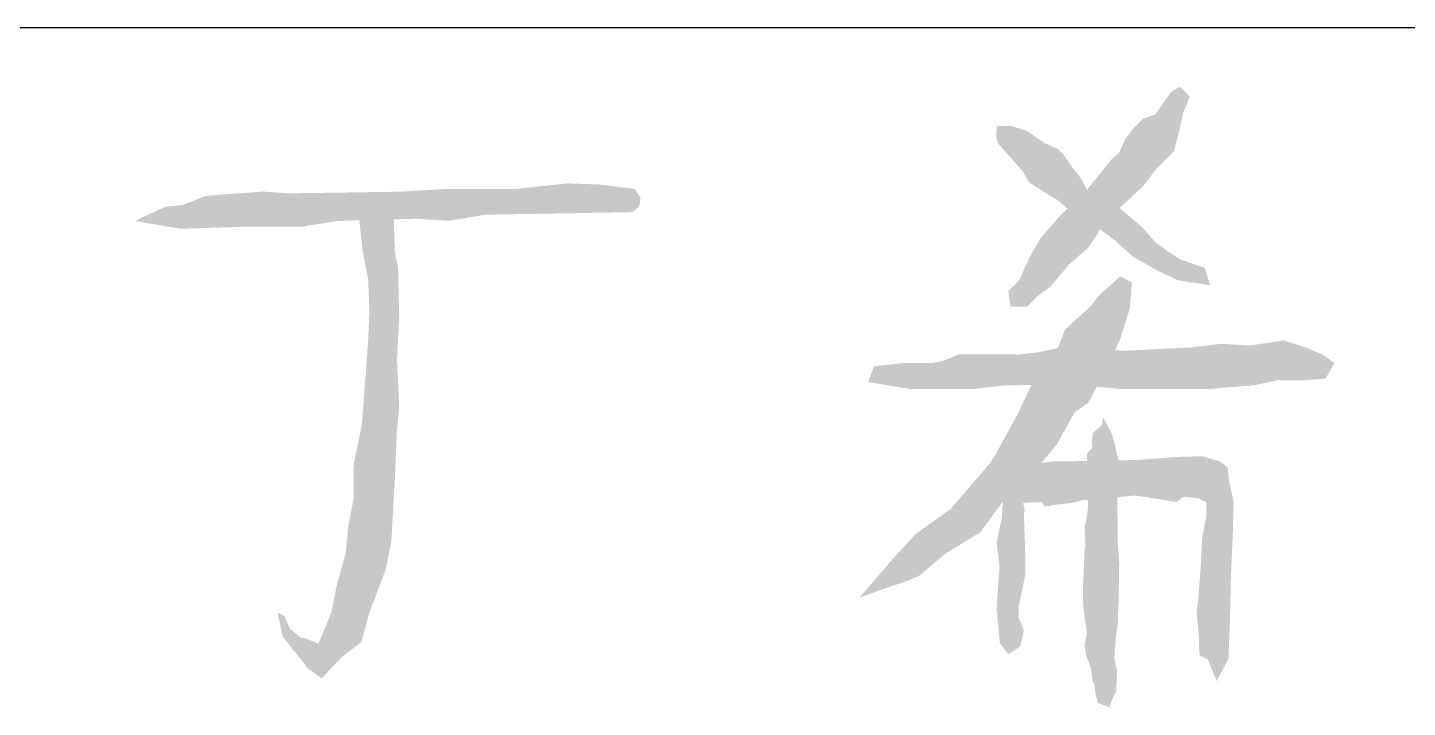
# Model space of a CAD drawing. Extents: x 5904849 to 6011887, y -826029 to -177002.
# Drawn here: x 5947099 to 5948282, y -401320 to -400737 of the extents above; entities that cross this region are included whole.
import ezdxf

# ---------------------------------------------------------------- set-up
doc = ezdxf.new("R2010")
doc.units = 0
doc.header["$LTSCALE"] = 1000
doc.header["$MEASUREMENT"] = 0
doc.layers.get('0').update_dxf_attribs({"linetype": 'CONTINUOUS'})
doc.layers.add('HATCH', color=8, linetype='CONTINUOUS')

msp = doc.modelspace()

# ---------------------------------------------------------------- hatches: boundary and pattern name
at = {"layer": 'HATCH'}
h = msp.add_hatch(color=0, dxfattribs=at)
h.paths.add_polyline_path([(5948055, -400908.6), (5948039.5, -400895.3), (5948035.5, -400891.9), (5948020.2, -400906.2), (5948018.4, -400910.1), (5948032.1, -400920.3), (5948047, -400933.7), (5948070.5, -400947), (5948085.4, -400953.9), (5948099.3, -400956.1), (5948113.2, -400958.2), (5948108.4, -400943.3), (5948088.1, -400936.3), (5948076.4, -400928.9), (5948065.7, -400920.9)])
h.paths.add_polyline_path([(5948035.5, -400891.9), (5948031.9, -400888.9), (5948022.9, -400883.1), (5948008.1, -400877.2), (5948007.6, -400876.3), (5947995, -400888.4), (5947990.6, -400892.7), (5948001.1, -400902.2), (5948017.1, -400909.1), (5948018.4, -400910.1), (5948020.2, -400906.2)])
h.paths.add_polyline_path([(5948067.2, -400858.1), (5948082.4, -400842.9), (5948086.2, -400827.7), (5948090, -400810.6), (5948095.7, -400796.4), (5948087.1, -400787.9), (5948079.5, -400792.6), (5948072.9, -400802.1), (5948066.2, -400811.6), (5948055.8, -400815.4), (5948046.3, -400824.9), (5948040.6, -400832.5), (5948034.9, -400844.8), (5948028.3, -400850.5), (5948016.9, -400864.7), (5948007.6, -400876.3), (5948008.1, -400877.2), (5948022.9, -400883.1), (5948031.9, -400888.9), (5948035.5, -400891.9), (5948044.4, -400883.7), (5948055.7, -400873.2)])
h.paths.add_polyline_path([(5947996.3, -400859), (5947987.3, -400846.2), (5947982.4, -400841.4), (5947970.7, -400836.1), (5947963.8, -400831.3), (5947956.3, -400826), (5947943, -400821.7), (5947930.2, -400821.7), (5947929.6, -400830.8), (5947930.9, -400836.1), (5947936, -400842), (5947943.2, -400850.2), (5947952.7, -400861), (5947957.9, -400870.2), (5947983, -400885.7), (5947990.6, -400892.7), (5947995, -400888.4), (5948007.6, -400876.3), (5948002.7, -400867)])
h.paths.add_polyline_path([(5948016.4, -400914.5), (5948018.4, -400910.1), (5948017.1, -400909.1), (5948001.1, -400902.2), (5947990.6, -400892.7), (5947984, -400899.1), (5947967.5, -400917.9), (5947958, -400934.9), (5947949.4, -400953.9), (5947940, -400963.4), (5947941.9, -400976.7), (5947956.1, -400976.7), (5947965.6, -400967.2), (5947976, -400959.6), (5947992.4, -400940.1), (5948008.3, -400926.4)])
h.paths.add_polyline_path([(5948044.4, -400977.6), (5948046, -400955.7), (5948035.9, -400950.6), (5948017.4, -400967.3), (5948010.1, -400976.8), (5947988.6, -400996.2), (5947982.5, -401012), (5947991.5, -401009.9), (5948031.6, -401013.8), (5948035.9, -401004.6)])
h.paths.add_polyline_path([(5948031.6, -401013.8), (5947991.5, -401009.9), (5947982.5, -401012), (5947981.6, -401014.3), (5947959.9, -401043.6), (5947993, -401042.7), (5948016, -401045.1), (5948024.1, -401029.9)])
h.paths.add_polyline_path([(5948219.8, -401024.9), (5948209.4, -401017.4), (5948195.2, -401011.6), (5948176.5, -401005.5), (5948147.2, -401009.9), (5948122.5, -401008.4), (5948096, -401011.6), (5948037.8, -401014.4), (5948031.6, -401013.8), (5948024.1, -401029.9), (5948016, -401045.1), (5948036.3, -401047.2), (5948075.1, -401047.2), (5948112.4, -401047.2), (5948128.8, -401045.7), (5948149.7, -401044.2), (5948170.6, -401039.8), (5948191.5, -401039.8), (5948212.3, -401038.3)])
h.paths.add_polyline_path([(5947981.6, -401014.3), (5947982.5, -401012), (5947966.3, -401015.6), (5947948.9, -401017.6), (5947921.4, -401017.4), (5947906.5, -401017.4), (5947897.6, -401017.4), (5947884.7, -401022.9), (5947875.2, -401024.9), (5947849.8, -401024.9), (5947824.5, -401027.8), (5947820, -401041.3), (5947855.8, -401047.2), (5947909.5, -401047.2), (5947934.9, -401044.2), (5947959.9, -401043.6)])
h.paths.add_polyline_path([(5947997, -401067.1), (5948008.9, -401058.7), (5948016, -401045.1), (5947993, -401042.7), (5947959.9, -401043.6), (5947948, -401068.8), (5947929.4, -401102.6), (5947924.6, -401110.4), (5947915.1, -401121.5), (5947890.6, -401149.9), (5947860.2, -401171.8), (5947841.6, -401192.1), (5947812.2, -401226.1), (5947831.4, -401219.1), (5947851.7, -401212.3), (5947863.5, -401207.3), (5947885.5, -401188.7), (5947915.9, -401170.1), (5947936.3, -401142.3), (5947966.6, -401112.7), (5947981.6, -401094.8)])
h.paths.add_polyline_path([(5948034.6, -401108.3), (5948013.6, -401108.6), (5948007.7, -401108.8), (5948008.1, -401116.4), (5948008.6, -401127.1), (5948008.1, -401137), (5948008.5, -401142.2), (5948019.9, -401141.5), (5948025.6, -401140.9), (5948033.5, -401140), (5948033.4, -401133.4)])
h.paths.add_polyline_path([(5948029.3, -401086.6), (5948021.3, -401071.3), (5948020, -401078.6), (5948012.7, -401084.6), (5948011.6, -401091.9), (5948012, -401097.8), (5948007.4, -401102.5), (5948007.7, -401108.8), (5948013.6, -401108.6), (5948034.6, -401108.3)])
h.paths.add_polyline_path([(5948008.1, -401116.4), (5948007.7, -401108.8), (5947991.4, -401109.2), (5947978.1, -401109.2), (5947968.3, -401110.7), (5947966.6, -401112.7), (5947936.3, -401142.3), (5947935.3, -401143.7), (5947934.4, -401158), (5947932.5, -401166.2), (5947930, -401178.9), (5947932.5, -401199.1), (5947930.6, -401225.7), (5947930, -401236.5), (5947931.9, -401255.5), (5947932.8, -401265), (5947940.1, -401274.5), (5947950.2, -401268.1), (5947953.4, -401254.2), (5947949, -401243.5), (5947949, -401233.3), (5947954.7, -401206.1), (5947954.7, -401194.1), (5947954, -401171.9), (5947953.4, -401155.5), (5947954, -401151), (5947952.8, -401144.7), (5947968.6, -401144.1), (5947971.1, -401147.9), (5947983.8, -401146), (5947995.2, -401144.7), (5948004.7, -401142.2), (5948008.5, -401142.2), (5948008.1, -401137), (5948008.6, -401127.1)])
h.paths.add_polyline_path([(5948128.2, -401114.3), (5948121.3, -401109.2), (5948106.1, -401104.8), (5948085.2, -401105.4), (5948060.5, -401107.3), (5948051.6, -401108), (5948034.6, -401108.3), (5948033.4, -401133.4), (5948033.5, -401140), (5948047.6, -401138.5), (5948056.7, -401139.6), (5948084.5, -401144.1), (5948090.2, -401139.6), (5948102.9, -401140.9), (5948109.8, -401144.1), (5948109.8, -401156.3), (5948106.6, -401173.4), (5948105.8, -401185.6), (5948105, -401201), (5948102.9, -401228.3), (5948101.6, -401237.8), (5948103.5, -401258.6), (5948103.5, -401262.4), (5948104.2, -401275.7), (5948111.1, -401278.9), (5948118.8, -401297.7), (5948128.9, -401278.3), (5948130.1, -401248.5), (5948131, -401208.3), (5948132.6, -401172.6), (5948133.3, -401144.1), (5948129.5, -401125.7)])
h.paths.add_polyline_path([(5948033.5, -401140), (5948025.6, -401140.9), (5948019.9, -401141.5), (5948008.5, -401142.2), (5948008.1, -401152.9), (5948005.4, -401166.2), (5948006.1, -401182.1), (5948005.4, -401186.8), (5948004.1, -401215.3), (5948004.1, -401231.9), (5948005.7, -401244.3), (5948007.5, -401256.3), (5948005.4, -401266.4), (5948006.7, -401275.7), (5948010.7, -401285.6), (5948012, -401296.3), (5948014, -401300.9), (5948014.7, -401308.2), (5948016.7, -401316.2), (5948026.7, -401320.1), (5948029.3, -401312.8), (5948032.6, -401306.2), (5948033.4, -401289.5), (5948031, -401278.6), (5948031.6, -401266.6), (5948034, -401247.3), (5948034.6, -401228.6), (5948035.2, -401196.1), (5948034, -401181)])
h = msp.add_hatch(color=0, dxfattribs=at)
h.paths.add_polyline_path([(5947624.4, -400883.2), (5947619.6, -400875.6), (5947589.3, -400871.8), (5947561.7, -400870.9), (5947518, -400875.6), (5947458.2, -400875.6), (5947417.4, -400878), (5947385.1, -400878.5), (5947323.4, -400879.4), (5947300.5, -400877.9), (5947279.7, -400879.4), (5947251.9, -400881.5), (5947231.1, -400889.6), (5947217, -400890.8), (5947190.4, -400903.1), (5947230.3, -400909.8), (5947289.2, -400907.9), (5947333.8, -400907.9), (5947365.2, -400903.1), (5947397.5, -400902.2), (5947431.6, -400901.2), (5947460.4, -400902.9), (5947470.6, -400901.2), (5947491.4, -400897.7), (5947532.3, -400897), (5947562.7, -400896.5), (5947617.8, -400895.5), (5947623.4, -400890.8)])
h.paths.add_polyline_path([(5947412.8, -400901.8), (5947397.5, -400902.2), (5947383.2, -400902.6), (5947386.1, -400928.8), (5947390.8, -400953.4), (5947391.8, -400980), (5947390.8, -401004.7), (5947388.9, -401030.3), (5947385.5, -401076.7), (5947378.5, -401110.9), (5947378.2, -401141.7), (5947373.8, -401164.2), (5947371.5, -401188.1), (5947363.7, -401215.8), (5947359.4, -401238.3), (5947351.2, -401258.2), (5947345.5, -401271.8), (5947339.2, -401286.9), (5947350.9, -401295.2), (5947368, -401277.2), (5947385.1, -401263.9), (5947391.7, -401239.2), (5947406, -401201.3), (5947410.7, -401177.6), (5947413.6, -401126.3), (5947415.5, -401081.7), (5947417.4, -401062.7), (5947415.5, -401021.9), (5947417.4, -400985.9), (5947416.4, -400943.2), (5947413.6, -400929.9)])
h.paths.add_polyline_path([(5947348.1, -401265.5), (5947337.6, -401261.1), (5947333, -401260.4), (5947323.7, -401252.7), (5947319.1, -401242), (5947313, -401238.9), (5947317.4, -401259.2), (5947323.7, -401267.3), (5947339.2, -401286.9), (5947345.5, -401271.8)])

# ---------------------------------------------------------------- linework, layer by layer
msp.add_line((5945249.4, -400737.3), (5950749.4, -400737.3))

doc.saveas('drawing.dxf')
